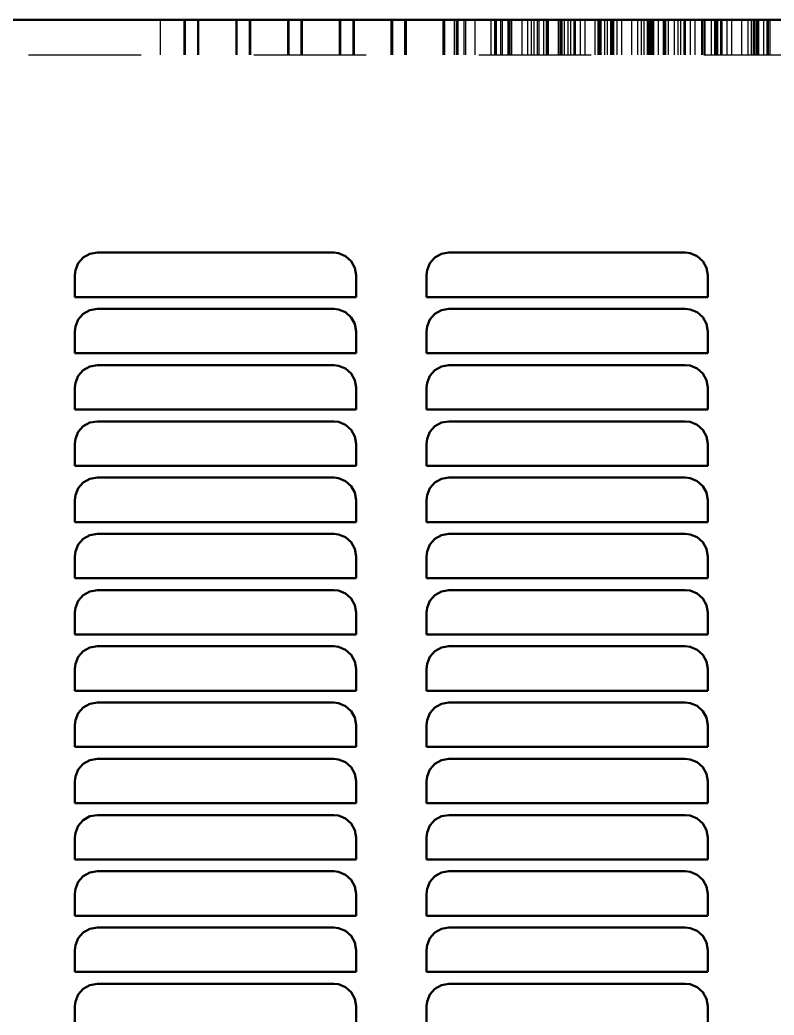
# Model space of a CAD drawing. Header units: inches. Extents: x -0.3 to 35.5, y 0 to 35.9.
# Drawn here: x 6.65 to 13.36, y 26.3 to 35.15 of the extents above; entities that cross this region are included whole.
import ezdxf

# ---------------------------------------------------------------- set-up
doc = ezdxf.new("R2010")
doc.units = ezdxf.units.IN
doc.header["$MEASUREMENT"] = 0
doc.linetypes.add('Dashed', pattern=[2, 1, -1])
doc.layers.add('AM_0', color=7, linetype='Continuous', lineweight=50)
doc.layers.add('AM_9', color=6, linetype='Dashed', lineweight=25)

msp = doc.modelspace()

# ---------------------------------------------------------------- linework, layer by layer
at = {"layer": 'AM_0'}
for p, q in [((-0.27, 35.15), (35.27, 35.15)), ((9.441, 33.081), (7.341, 33.081)), ((12.566, 33.081), (10.466, 33.081)), ((7.141, 32.881), (7.141, 32.686)), ((9.641, 32.686), (9.641, 32.881)), ((10.266, 32.881), (10.266, 32.686)), ((12.766, 32.686), (12.766, 32.881)), ((7.141, 32.686), (9.641, 32.686)), ((10.266, 32.686), (12.766, 32.686)), ((9.441, 32.581), (7.341, 32.581)), ((12.566, 32.581), (10.466, 32.581)), ((7.141, 32.381), (7.141, 32.186)), ((9.641, 32.186), (9.641, 32.381)), ((10.266, 32.381), (10.266, 32.186)), ((12.766, 32.186), (12.766, 32.381)), ((7.141, 32.186), (9.641, 32.186)), ((10.266, 32.186), (12.766, 32.186)), ((9.441, 32.081), (7.341, 32.081)), ((12.566, 32.081), (10.466, 32.081)), ((7.141, 31.881), (7.141, 31.686)), ((9.641, 31.686), (9.641, 31.881)), ((10.266, 31.881), (10.266, 31.686)), ((12.766, 31.686), (12.766, 31.881)), ((7.141, 31.686), (9.641, 31.686)), ((10.266, 31.686), (12.766, 31.686)), ((9.441, 31.581), (7.341, 31.581)), ((12.566, 31.581), (10.466, 31.581)), ((7.141, 31.381), (7.141, 31.186)), ((9.641, 31.186), (9.641, 31.381)), ((10.266, 31.381), (10.266, 31.186)), ((12.766, 31.186), (12.766, 31.381)), ((7.141, 31.186), (9.641, 31.186)), ((10.266, 31.186), (12.766, 31.186)), ((9.441, 31.081), (7.341, 31.081)), ((12.566, 31.081), (10.466, 31.081)), ((7.141, 30.881), (7.141, 30.686)), ((9.641, 30.686), (9.641, 30.881)), ((10.266, 30.881), (10.266, 30.686)), ((12.766, 30.686), (12.766, 30.881)), ((7.141, 30.686), (9.641, 30.686)), ((10.266, 30.686), (12.766, 30.686)), ((9.441, 30.581), (7.341, 30.581)), ((12.566, 30.581), (10.466, 30.581)), ((7.141, 30.381), (7.141, 30.186)), ((9.641, 30.186), (9.641, 30.381)), ((10.266, 30.381), (10.266, 30.186)), ((12.766, 30.186), (12.766, 30.381)), ((7.141, 30.186), (9.641, 30.186)), ((10.266, 30.186), (12.766, 30.186)), ((9.441, 30.081), (7.341, 30.081)), ((12.566, 30.081), (10.466, 30.081)), ((7.141, 29.881), (7.141, 29.686)), ((9.641, 29.686), (9.641, 29.881)), ((10.266, 29.881), (10.266, 29.686)), ((12.766, 29.686), (12.766, 29.881)), ((7.141, 29.686), (9.641, 29.686)), ((10.266, 29.686), (12.766, 29.686)), ((9.441, 29.581), (7.341, 29.581)), ((12.566, 29.581), (10.466, 29.581)), ((7.141, 29.381), (7.141, 29.186)), ((9.641, 29.186), (9.641, 29.381)), ((10.266, 29.381), (10.266, 29.186)), ((12.766, 29.186), (12.766, 29.381)), ((7.141, 29.186), (9.641, 29.186)), ((10.266, 29.186), (12.766, 29.186)), ((9.441, 29.081), (7.341, 29.081)), ((12.566, 29.081), (10.466, 29.081)), ((7.141, 28.881), (7.141, 28.686)), ((9.641, 28.686), (9.641, 28.881)), ((10.266, 28.881), (10.266, 28.686)), ((12.766, 28.686), (12.766, 28.881)), ((7.141, 28.686), (9.641, 28.686)), ((10.266, 28.686), (12.766, 28.686)), ((9.441, 28.581), (7.341, 28.581)), ((12.566, 28.581), (10.466, 28.581)), ((7.141, 28.381), (7.141, 28.186)), ((9.641, 28.186), (9.641, 28.381)), ((10.266, 28.381), (10.266, 28.186)), ((12.766, 28.186), (12.766, 28.381)), ((7.141, 28.186), (9.641, 28.186)), ((10.266, 28.186), (12.766, 28.186)), ((9.441, 28.081), (7.341, 28.081)), ((12.566, 28.081), (10.466, 28.081)), ((7.141, 27.881), (7.141, 27.686)), ((9.641, 27.686), (9.641, 27.881)), ((10.266, 27.881), (10.266, 27.686)), ((12.766, 27.686), (12.766, 27.881)), ((7.141, 27.686), (9.641, 27.686)), ((10.266, 27.686), (12.766, 27.686)), ((9.441, 27.581), (7.341, 27.581)), ((12.566, 27.581), (10.466, 27.581)), ((7.141, 27.381), (7.141, 27.186)), ((9.641, 27.186), (9.641, 27.381)), ((10.266, 27.381), (10.266, 27.186)), ((12.766, 27.186), (12.766, 27.381)), ((7.141, 27.186), (9.641, 27.186)), ((10.266, 27.186), (12.766, 27.186)), ((9.441, 27.081), (7.341, 27.081)), ((12.566, 27.081), (10.466, 27.081)), ((7.141, 26.881), (7.141, 26.686)), ((9.641, 26.686), (9.641, 26.881)), ((10.266, 26.881), (10.266, 26.686)), ((12.766, 26.686), (12.766, 26.881)), ((7.141, 26.686), (9.641, 26.686)), ((10.266, 26.686), (12.766, 26.686)), ((9.441, 26.581), (7.341, 26.581)), ((12.566, 26.581), (10.466, 26.581)), ((7.141, 26.381), (7.141, 26.186)), ((9.641, 26.186), (9.641, 26.381)), ((10.266, 26.381), (10.266, 26.186)), ((12.766, 26.186), (12.766, 26.381))]:
    msp.add_line(p, q, dxfattribs=at)
for points in [[(7.341, 33.081), (7.2746, 33.0697), (7.2157, 33.0369), (7.1711, 32.9864), (7.1457, 32.9242), (7.141, 32.881)], [(9.641, 32.881), (9.6298, 32.9471), (9.5973, 33.0057), (9.5474, 33.0504), (9.4853, 33.076), (9.441, 33.081)], [(10.466, 33.081), (10.3997, 33.0697), (10.3409, 33.037), (10.2962, 32.9867), (10.2708, 32.9246), (10.266, 32.881)], [(12.766, 32.881), (12.7547, 32.9472), (12.7222, 33.0059), (12.6721, 33.0505), (12.6101, 33.0761), (12.566, 33.081)], [(7.341, 32.581), (7.2746, 32.5697), (7.2157, 32.5369), (7.1711, 32.4864), (7.1457, 32.4242), (7.141, 32.381)], [(9.641, 32.381), (9.6298, 32.4471), (9.5973, 32.5057), (9.5474, 32.5504), (9.4853, 32.576), (9.441, 32.581)], [(10.466, 32.581), (10.3997, 32.5697), (10.3409, 32.537), (10.2962, 32.4867), (10.2708, 32.4246), (10.266, 32.381)], [(12.766, 32.381), (12.7547, 32.4472), (12.7222, 32.5059), (12.6721, 32.5505), (12.6101, 32.5761), (12.566, 32.581)], [(7.341, 32.081), (7.2746, 32.0697), (7.2157, 32.0369), (7.1711, 31.9864), (7.1457, 31.9242), (7.141, 31.881)], [(9.641, 31.881), (9.6298, 31.9471), (9.5973, 32.0057), (9.5474, 32.0504), (9.4853, 32.076), (9.441, 32.081)], [(10.466, 32.081), (10.3997, 32.0697), (10.3409, 32.037), (10.2962, 31.9867), (10.2708, 31.9246), (10.266, 31.881)], [(12.766, 31.881), (12.7547, 31.9472), (12.7222, 32.0059), (12.6721, 32.0505), (12.6101, 32.0761), (12.566, 32.081)], [(7.341, 31.581), (7.2746, 31.5697), (7.2157, 31.5369), (7.1711, 31.4864), (7.1457, 31.4242), (7.141, 31.381)], [(9.641, 31.381), (9.6298, 31.4471), (9.5973, 31.5057), (9.5474, 31.5504), (9.4853, 31.576), (9.441, 31.581)], [(10.466, 31.581), (10.3997, 31.5697), (10.3409, 31.537), (10.2962, 31.4867), (10.2708, 31.4246), (10.266, 31.381)], [(12.766, 31.381), (12.7547, 31.4472), (12.7222, 31.5059), (12.6721, 31.5505), (12.6101, 31.5761), (12.566, 31.581)], [(7.341, 31.081), (7.2746, 31.0697), (7.2157, 31.0369), (7.1711, 30.9864), (7.1457, 30.9242), (7.141, 30.881)], [(9.641, 30.881), (9.6298, 30.9471), (9.5973, 31.0057), (9.5474, 31.0504), (9.4853, 31.076), (9.441, 31.081)], [(10.466, 31.081), (10.3997, 31.0697), (10.3409, 31.037), (10.2962, 30.9867), (10.2708, 30.9246), (10.266, 30.881)], [(12.766, 30.881), (12.7547, 30.9472), (12.7222, 31.0059), (12.6721, 31.0505), (12.6101, 31.0761), (12.566, 31.081)], [(7.341, 30.581), (7.2746, 30.5697), (7.2157, 30.5369), (7.1711, 30.4864), (7.1457, 30.4242), (7.141, 30.381)], [(9.641, 30.381), (9.6298, 30.4471), (9.5973, 30.5057), (9.5474, 30.5504), (9.4853, 30.576), (9.441, 30.581)], [(10.466, 30.581), (10.3997, 30.5697), (10.3409, 30.537), (10.2962, 30.4867), (10.2708, 30.4246), (10.266, 30.381)], [(12.766, 30.381), (12.7547, 30.4472), (12.7222, 30.5059), (12.6721, 30.5505), (12.6101, 30.5761), (12.566, 30.581)], [(7.341, 30.081), (7.2746, 30.0697), (7.2157, 30.0369), (7.1711, 29.9864), (7.1457, 29.9242), (7.141, 29.881)], [(9.641, 29.881), (9.6298, 29.9471), (9.5973, 30.0057), (9.5474, 30.0504), (9.4853, 30.076), (9.441, 30.081)], [(10.466, 30.081), (10.3997, 30.0697), (10.3409, 30.037), (10.2962, 29.9867), (10.2708, 29.9246), (10.266, 29.881)], [(12.766, 29.881), (12.7547, 29.9472), (12.7222, 30.0059), (12.6721, 30.0505), (12.6101, 30.0761), (12.566, 30.081)], [(7.341, 29.581), (7.2746, 29.5697), (7.2157, 29.5369), (7.1711, 29.4864), (7.1457, 29.4242), (7.141, 29.381)], [(9.641, 29.381), (9.6298, 29.4471), (9.5973, 29.5057), (9.5474, 29.5504), (9.4853, 29.576), (9.441, 29.581)], [(10.466, 29.581), (10.3997, 29.5697), (10.3409, 29.537), (10.2962, 29.4867), (10.2708, 29.4246), (10.266, 29.381)], [(12.766, 29.381), (12.7547, 29.4472), (12.7222, 29.5059), (12.6721, 29.5505), (12.6101, 29.5761), (12.566, 29.581)], [(7.341, 29.081), (7.2746, 29.0697), (7.2157, 29.0369), (7.1711, 28.9864), (7.1457, 28.9242), (7.141, 28.881)], [(9.641, 28.881), (9.6298, 28.9471), (9.5973, 29.0057), (9.5474, 29.0504), (9.4853, 29.076), (9.441, 29.081)], [(10.466, 29.081), (10.3997, 29.0697), (10.3409, 29.037), (10.2962, 28.9867), (10.2708, 28.9246), (10.266, 28.881)], [(12.766, 28.881), (12.7547, 28.9472), (12.7222, 29.0059), (12.6721, 29.0505), (12.6101, 29.0761), (12.566, 29.081)], [(7.341, 28.581), (7.2746, 28.5697), (7.2157, 28.5369), (7.1711, 28.4864), (7.1457, 28.4242), (7.141, 28.381)], [(9.641, 28.381), (9.6298, 28.4471), (9.5973, 28.5057), (9.5474, 28.5504), (9.4853, 28.576), (9.441, 28.581)], [(10.466, 28.581), (10.3997, 28.5697), (10.3409, 28.537), (10.2962, 28.4867), (10.2708, 28.4246), (10.266, 28.381)], [(12.766, 28.381), (12.7547, 28.4472), (12.7222, 28.5059), (12.6721, 28.5505), (12.6101, 28.5761), (12.566, 28.581)], [(7.341, 28.081), (7.2746, 28.0697), (7.2157, 28.0369), (7.1711, 27.9864), (7.1457, 27.9242), (7.141, 27.881)], [(9.641, 27.881), (9.6298, 27.9471), (9.5973, 28.0057), (9.5474, 28.0504), (9.4853, 28.076), (9.441, 28.081)], [(10.466, 28.081), (10.3997, 28.0697), (10.3409, 28.037), (10.2962, 27.9867), (10.2708, 27.9246), (10.266, 27.881)], [(12.766, 27.881), (12.7547, 27.9472), (12.7222, 28.0059), (12.6721, 28.0505), (12.6101, 28.0761), (12.566, 28.081)], [(7.341, 27.581), (7.2746, 27.5697), (7.2157, 27.5369), (7.1711, 27.4864), (7.1457, 27.4242), (7.141, 27.381)], [(9.641, 27.381), (9.6298, 27.4471), (9.5973, 27.5057), (9.5474, 27.5504), (9.4853, 27.576), (9.441, 27.581)], [(10.466, 27.581), (10.3997, 27.5697), (10.3409, 27.537), (10.2962, 27.4867), (10.2708, 27.4246), (10.266, 27.381)], [(12.766, 27.381), (12.7547, 27.4472), (12.7222, 27.5059), (12.6721, 27.5505), (12.6101, 27.5761), (12.566, 27.581)], [(7.341, 27.081), (7.2746, 27.0697), (7.2157, 27.0369), (7.1711, 26.9864), (7.1457, 26.9242), (7.141, 26.881)], [(9.641, 26.881), (9.6298, 26.9471), (9.5973, 27.0057), (9.5474, 27.0504), (9.4853, 27.076), (9.441, 27.081)], [(10.466, 27.081), (10.3997, 27.0697), (10.3409, 27.037), (10.2962, 26.9867), (10.2708, 26.9246), (10.266, 26.881)], [(12.766, 26.881), (12.7547, 26.9472), (12.7222, 27.0059), (12.6721, 27.0505), (12.6101, 27.0761), (12.566, 27.081)], [(7.341, 26.581), (7.2746, 26.5697), (7.2157, 26.5369), (7.1711, 26.4864), (7.1457, 26.4242), (7.141, 26.381)], [(9.641, 26.381), (9.6298, 26.4471), (9.5973, 26.5057), (9.5474, 26.5504), (9.4853, 26.576), (9.441, 26.581)], [(10.466, 26.581), (10.3997, 26.5697), (10.3409, 26.537), (10.2962, 26.4867), (10.2708, 26.4246), (10.266, 26.381)], [(12.766, 26.381), (12.7547, 26.4472), (12.7222, 26.5059), (12.6721, 26.5505), (12.6101, 26.5761), (12.566, 26.581)]]:
    msp.add_lwpolyline(points, dxfattribs=at)
at = {"layer": 'AM_9'}
for p, q in [((7.9, 35.15), (7.9, 34.838)), ((8.11, 35.15), (8.11, 34.838)), ((8.1167, 34.838), (8.1167, 35.15)), ((8.1233, 34.838), (8.1233, 35.15)), ((8.23, 35.15), (8.23, 34.838)), ((8.2367, 34.838), (8.2367, 35.15)), ((8.2435, 34.838), (8.2435, 35.15)), ((8.57, 35.15), (8.57, 34.838)), ((8.577, 34.838), (8.577, 35.15)), ((8.584, 34.838), (8.584, 35.15)), ((8.69, 35.15), (8.69, 34.838)), ((8.6971, 34.838), (8.6971, 35.15)), ((8.7042, 34.838), (8.7042, 35.15)), ((9.03, 35.15), (9.03, 34.838)), ((9.0374, 34.838), (9.0374, 35.15)), ((9.0448, 34.838), (9.0448, 35.15)), ((9.15, 35.15), (9.15, 34.838)), ((9.1575, 34.838), (9.1575, 35.15)), ((9.165, 34.838), (9.165, 35.15)), ((9.49, 35.15), (9.49, 34.838)), ((9.4978, 34.838), (9.4978, 35.15)), ((9.5056, 34.838), (9.5056, 35.15)), ((9.61, 35.15), (9.61, 34.838)), ((9.6179, 34.838), (9.6179, 35.15)), ((9.6259, 34.838), (9.6259, 35.15)), ((9.95, 35.15), (9.95, 34.838)), ((9.9583, 34.838), (9.9583, 35.15)), ((9.9666, 34.838), (9.9666, 35.15)), ((10.07, 35.15), (10.07, 34.838)), ((10.0784, 34.838), (10.0784, 35.15)), ((10.0868, 34.838), (10.0868, 35.15)), ((10.41, 35.15), (10.41, 34.838)), ((10.4188, 34.838), (10.4188, 35.15)), ((10.4277, 34.838), (10.4277, 35.15)), ((10.5161, 34.838), (10.5161, 35.15)), ((10.53, 35.15), (10.53, 34.838)), ((10.539, 34.838), (10.539, 35.15)), ((10.548, 34.838), (10.548, 35.15)), ((10.6011, 34.838), (10.6011, 35.15)), ((10.615, 34.838), (10.615, 35.15)), ((10.6999, 34.838), (10.6999, 35.15)), ((10.8419, 34.838), (10.8419, 35.15)), ((10.87, 35.15), (10.87, 34.838)), ((10.8794, 34.838), (10.8794, 35.15)), ((10.8889, 34.838), (10.8889, 35.15)), ((10.9269, 34.838), (10.9269, 35.15)), ((10.9405, 34.838), (10.9405, 35.15)), ((10.99, 35.15), (10.99, 34.838)), ((10.9996, 34.838), (10.9996, 35.15)), ((11.0092, 34.838), (11.0092, 35.15)), ((11.0254, 34.838), (11.0254, 35.15)), ((11.115, 34.838), (11.115, 35.15)), ((11.1677, 34.838), (11.1677, 35.15)), ((11.1999, 34.838), (11.1999, 35.15)), ((11.2232, 34.838), (11.2232, 35.15)), ((11.2527, 34.838), (11.2527, 35.15)), ((11.266, 34.838), (11.266, 35.15)), ((11.3082, 34.838), (11.3082, 35.15)), ((11.33, 35.15), (11.33, 34.838)), ((11.3401, 34.838), (11.3401, 35.15)), ((11.3503, 34.838), (11.3503, 35.15)), ((11.351, 34.838), (11.351, 35.15)), ((11.4405, 34.838), (11.4405, 35.15)), ((11.45, 35.15), (11.45, 34.838)), ((11.4603, 34.838), (11.4603, 35.15)), ((11.4707, 34.838), (11.4707, 35.15)), ((11.4936, 34.838), (11.4936, 35.15)), ((11.5254, 34.838), (11.5254, 35.15)), ((11.549, 34.838), (11.549, 35.15)), ((11.5786, 34.838), (11.5786, 35.15)), ((11.5916, 34.838), (11.5916, 35.15)), ((11.634, 34.838), (11.634, 35.15)), ((11.6765, 34.838), (11.6765, 35.15)), ((11.766, 34.838), (11.766, 35.15)), ((11.79, 35.15), (11.79, 34.838)), ((11.801, 34.838), (11.801, 35.15)), ((11.8119, 34.838), (11.8119, 35.15)), ((11.8195, 34.838), (11.8195, 35.15)), ((11.851, 34.838), (11.851, 35.15)), ((11.8748, 34.838), (11.8748, 35.15)), ((11.9046, 34.838), (11.9046, 35.15)), ((11.91, 35.15), (11.91, 34.838)), ((11.9172, 34.838), (11.9172, 35.15)), ((11.9212, 34.838), (11.9212, 35.15)), ((11.9324, 34.838), (11.9324, 35.15)), ((11.9598, 34.838), (11.9598, 35.15)), ((12.0021, 34.838), (12.0021, 35.15)), ((12.0916, 34.838), (12.0916, 35.15)), ((12.1455, 34.838), (12.1455, 35.15)), ((12.1765, 34.838), (12.1765, 35.15)), ((12.2007, 34.838), (12.2007, 35.15)), ((12.2306, 34.838), (12.2306, 35.15)), ((12.2429, 34.838), (12.2429, 35.15)), ((12.25, 35.15), (12.25, 34.838)), ((12.2619, 34.838), (12.2619, 35.15)), ((12.2739, 34.838), (12.2739, 35.15)), ((12.2857, 34.838), (12.2857, 35.15)), ((12.3278, 34.838), (12.3278, 35.15)), ((12.37, 35.15), (12.37, 34.838)), ((12.3822, 34.838), (12.3822, 35.15)), ((12.3944, 34.838), (12.3944, 35.15)), ((12.4172, 34.838), (12.4172, 35.15)), ((12.4717, 34.838), (12.4717, 35.15)), ((12.5021, 34.838), (12.5021, 35.15)), ((12.5266, 34.838), (12.5266, 35.15)), ((12.5568, 34.838), (12.5568, 35.15)), ((12.5686, 34.838), (12.5686, 35.15)), ((12.6117, 34.838), (12.6117, 35.15)), ((12.6535, 34.838), (12.6535, 35.15)), ((12.71, 35.15), (12.71, 34.838)), ((12.7231, 34.838), (12.7231, 35.15)), ((12.7362, 34.838), (12.7362, 35.15)), ((12.7429, 34.838), (12.7429, 35.15)), ((12.7979, 34.838), (12.7979, 35.15)), ((12.8278, 34.838), (12.8278, 35.15)), ((12.83, 35.15), (12.83, 34.838)), ((12.8434, 34.838), (12.8434, 35.15)), ((12.8526, 34.838), (12.8526, 35.15)), ((12.8568, 34.838), (12.8568, 35.15)), ((12.8831, 34.838), (12.8831, 35.15)), ((12.8943, 34.838), (12.8943, 35.15)), ((12.9377, 34.838), (12.9377, 35.15)), ((12.9793, 34.838), (12.9793, 35.15)), ((13.0686, 34.838), (13.0686, 35.15)), ((13.1244, 34.838), (13.1244, 35.15)), ((13.1535, 34.838), (13.1535, 35.15)), ((13.17, 35.15), (13.17, 34.838)), ((13.1788, 34.838), (13.1788, 35.15)), ((13.1845, 34.838), (13.1845, 35.15)), ((13.199, 34.838), (13.199, 35.15)), ((13.2096, 34.838), (13.2096, 35.15)), ((13.2202, 34.838), (13.2202, 35.15)), ((13.2639, 34.838), (13.2639, 35.15)), ((13.29, 35.15), (13.29, 34.838)), ((13.3049, 34.838), (13.3049, 35.15)), ((13.3052, 34.838), (13.3052, 35.15)), ((13.3198, 34.838), (13.3198, 35.15)), ((2.73, 34.838), (32.27, 34.838))]:
    msp.add_line(p, q, dxfattribs=at)

doc.saveas('drawing.dxf')
